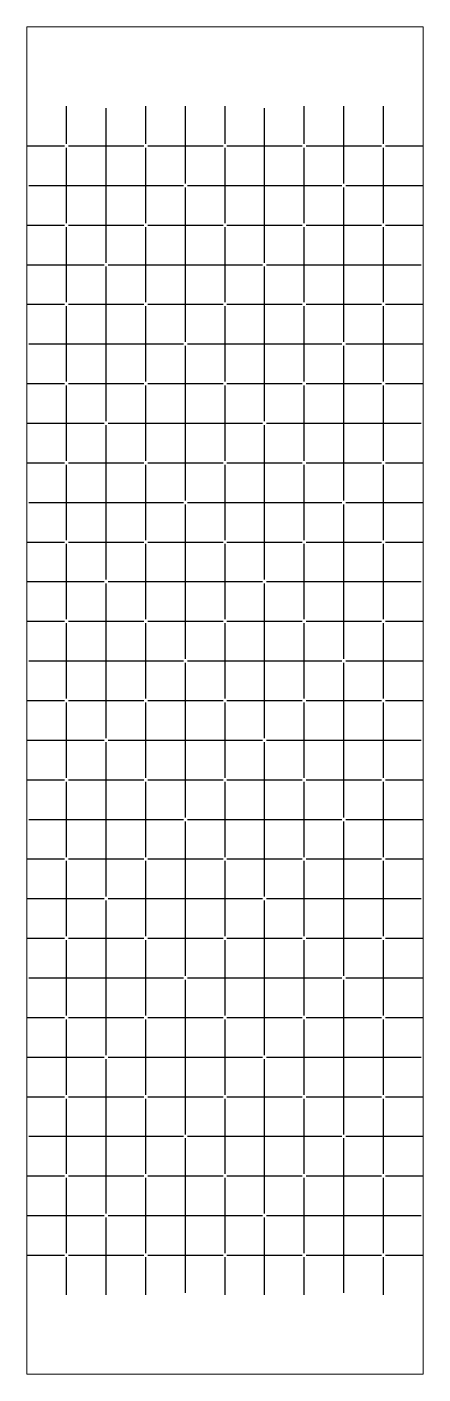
# Model space of a CAD drawing. Header units: metres. Extents: x 0 to 100, y -20 to 320.
import ezdxf

# ---------------------------------------------------------------- set-up
doc = ezdxf.new("R2010")
doc.units = ezdxf.units.M

msp = doc.modelspace()

# ---------------------------------------------------------------- linework, layer by layer
at = {"lineweight": 0}
for p, q in [((0, -20), (0, 320)), ((0, 320), (100, 320)), ((100, -20), (100, 320)), ((0, -20), (100, -20))]:
    msp.add_line(p, q, dxfattribs=at)
for p, q in [((10, 290.5), (10, 300)), ((20, 260.5), (20, 299.5)), ((30, 290.5), (30, 300)), ((40, 280.5), (40, 300)), ((50, 290.5), (50, 300)), ((60, 260.5), (60, 299.5)), ((70, 290.5), (70, 300)), ((80, 280.5), (80, 300)), ((90, 290.5), (90, 300)), ((0, 290), (9.5, 290)), ((10, 270.5), (10, 289.5)), ((10.5, 290), (29.5, 290)), ((30, 270.5), (30, 289.5)), ((30.5, 290), (49.5, 290)), ((50, 270.5), (50, 289.5)), ((50.5, 290), (69.5, 290)), ((70, 270.5), (70, 289.5)), ((70.5, 290), (89.5, 290)), ((90, 270.5), (90, 289.5)), ((90.5, 290), (100, 290)), ((0.5, 280), (39.5, 280)), ((40, 240.5), (40, 279.5)), ((40.5, 280), (79.5, 280)), ((80, 240.5), (80, 279.5)), ((80.5, 280), (100, 280)), ((0, 270), (9.5, 270)), ((10, 250.5), (10, 269.5)), ((10.5, 270), (29.5, 270)), ((30, 250.5), (30, 269.5)), ((30.5, 270), (49.5, 270)), ((50, 250.5), (50, 269.5)), ((50.5, 270), (69.5, 270)), ((70, 250.5), (70, 269.5)), ((70.5, 270), (89.5, 270)), ((90, 250.5), (90, 269.5)), ((90.5, 270), (100, 270)), ((0, 260), (19.5, 260)), ((20, 220.5), (20, 259.5)), ((20.5, 260), (59.5, 260)), ((60, 220.5), (60, 259.5)), ((60.5, 260), (99.5, 260)), ((0, 250), (9.5, 250)), ((10, 230.5), (10, 249.5)), ((10.5, 250), (29.5, 250)), ((30, 230.5), (30, 249.5)), ((30.5, 250), (49.5, 250)), ((50, 230.5), (50, 249.5)), ((50.5, 250), (69.5, 250)), ((70, 230.5), (70, 249.5)), ((70.5, 250), (89.5, 250)), ((90, 230.5), (90, 249.5)), ((90.5, 250), (100, 250)), ((0.5, 240), (39.5, 240)), ((40, 200.5), (40, 239.5)), ((40.5, 240), (79.5, 240)), ((80, 200.5), (80, 239.5)), ((80.5, 240), (100, 240)), ((0, 230), (9.5, 230)), ((10, 210.5), (10, 229.5)), ((10.5, 230), (29.5, 230)), ((30, 210.5), (30, 229.5)), ((30.5, 230), (49.5, 230)), ((50, 210.5), (50, 229.5)), ((50.5, 230), (69.5, 230)), ((70, 210.5), (70, 229.5)), ((70.5, 230), (89.5, 230)), ((90, 210.5), (90, 229.5)), ((90.5, 230), (100, 230)), ((0, 220), (19.5, 220)), ((20, 180.5), (20, 219.5)), ((20.5, 220), (59.5, 220)), ((60, 180.5), (60, 219.5)), ((60.5, 220), (99.5, 220)), ((0, 210), (9.5, 210)), ((10, 190.5), (10, 209.5)), ((10.5, 210), (29.5, 210)), ((30, 190.5), (30, 209.5)), ((30.5, 210), (49.5, 210)), ((50, 190.5), (50, 209.5)), ((50.5, 210), (69.5, 210)), ((70, 190.5), (70, 209.5)), ((70.5, 210), (89.5, 210)), ((90, 190.5), (90, 209.5)), ((90.5, 210), (100, 210)), ((0.5, 200), (39.5, 200)), ((40, 160.5), (40, 199.5)), ((40.5, 200), (79.5, 200)), ((80, 160.5), (80, 199.5)), ((80.5, 200), (100, 200)), ((0, 190), (9.5, 190)), ((10, 170.5), (10, 189.5)), ((10.5, 190), (29.5, 190)), ((30, 170.5), (30, 189.5)), ((30.5, 190), (49.5, 190)), ((50, 170.5), (50, 189.5)), ((50.5, 190), (69.5, 190)), ((70, 170.5), (70, 189.5)), ((70.5, 190), (89.5, 190)), ((90, 170.5), (90, 189.5)), ((90.5, 190), (100, 190)), ((0, 180), (19.5, 180)), ((20, 140.5), (20, 179.5)), ((20.5, 180), (59.5, 180)), ((60, 140.5), (60, 179.5)), ((60.5, 180), (99.5, 180)), ((0, 170), (9.5, 170)), ((10.5, 170), (29.5, 170)), ((30.5, 170), (49.5, 170)), ((50.5, 170), (69.5, 170)), ((70.5, 170), (89.5, 170)), ((90.5, 170), (100, 170)), ((10, 150.5), (10, 169.5)), ((30, 150.5), (30, 169.5)), ((50, 150.5), (50, 169.5)), ((70, 150.5), (70, 169.5)), ((90, 150.5), (90, 169.5)), ((0.5, 160), (39.5, 160)), ((40.5, 160), (79.5, 160)), ((80.5, 160), (100, 160)), ((40, 120.5), (40, 159.5)), ((80, 120.5), (80, 159.5)), ((0, 150), (9.5, 150)), ((10.5, 150), (29.5, 150)), ((30.5, 150), (49.5, 150)), ((50.5, 150), (69.5, 150)), ((70.5, 150), (89.5, 150)), ((90.5, 150), (100, 150)), ((10, 130.5), (10, 149.5)), ((30, 130.5), (30, 149.5)), ((50, 130.5), (50, 149.5)), ((70, 130.5), (70, 149.5)), ((90, 130.5), (90, 149.5)), ((0, 140), (19.5, 140)), ((20, 100.5), (20, 139.5)), ((20.5, 140), (59.5, 140)), ((60, 100.5), (60, 139.5)), ((60.5, 140), (99.5, 140)), ((0, 130), (9.5, 130)), ((10, 110.5), (10, 129.5)), ((10.5, 130), (29.5, 130)), ((30, 110.5), (30, 129.5)), ((30.5, 130), (49.5, 130)), ((50, 110.5), (50, 129.5)), ((50.5, 130), (69.5, 130)), ((70, 110.5), (70, 129.5)), ((70.5, 130), (89.5, 130)), ((90, 110.5), (90, 129.5)), ((90.5, 130), (100, 130)), ((0.5, 120), (39.5, 120)), ((40, 80.5), (40, 119.5)), ((40.5, 120), (79.5, 120)), ((80, 80.5), (80, 119.5)), ((80.5, 120), (100, 120)), ((0, 110), (9.5, 110)), ((10, 90.5), (10, 109.5)), ((10.5, 110), (29.5, 110)), ((30, 90.5), (30, 109.5)), ((30.5, 110), (49.5, 110)), ((50, 90.5), (50, 109.5)), ((50.5, 110), (69.5, 110)), ((70, 90.5), (70, 109.5)), ((70.5, 110), (89.5, 110)), ((90, 90.5), (90, 109.5)), ((90.5, 110), (100, 110)), ((0, 100), (19.5, 100)), ((20, 60.5), (20, 99.5)), ((20.5, 100), (59.5, 100)), ((60, 60.5), (60, 99.5)), ((60.5, 100), (99.5, 100)), ((0, 90), (9.5, 90)), ((10, 70.5), (10, 89.5)), ((10.5, 90), (29.5, 90)), ((30, 70.5), (30, 89.5)), ((30.5, 90), (49.5, 90)), ((50, 70.5), (50, 89.5)), ((50.5, 90), (69.5, 90)), ((70, 70.5), (70, 89.5)), ((70.5, 90), (89.5, 90)), ((90, 70.5), (90, 89.5)), ((90.5, 90), (100, 90)), ((0.5, 80), (39.5, 80)), ((40, 40.5), (40, 79.5)), ((40.5, 80), (79.5, 80)), ((80, 40.5), (80, 79.5)), ((80.5, 80), (100, 80)), ((0, 70), (9.5, 70)), ((10, 50.5), (10, 69.5)), ((10.5, 70), (29.5, 70)), ((30, 50.5), (30, 69.5)), ((30.5, 70), (49.5, 70)), ((50, 50.5), (50, 69.5)), ((50.5, 70), (69.5, 70)), ((70, 50.5), (70, 69.5)), ((70.5, 70), (89.5, 70)), ((90, 50.5), (90, 69.5)), ((90.5, 70), (100, 70)), ((0, 60), (19.5, 60)), ((20, 20.5), (20, 59.5)), ((20.5, 60), (59.5, 60)), ((60, 20.5), (60, 59.5)), ((60.5, 60), (99.5, 60)), ((0, 50), (9.5, 50)), ((10, 30.5), (10, 49.5)), ((10.5, 50), (29.5, 50)), ((30, 30.5), (30, 49.5)), ((30.5, 50), (49.5, 50)), ((50, 30.5), (50, 49.5)), ((50.5, 50), (69.5, 50)), ((70, 30.5), (70, 49.5)), ((70.5, 50), (89.5, 50)), ((90, 30.5), (90, 49.5)), ((90.5, 50), (100, 50)), ((0.5, 40), (39.5, 40)), ((40, 0.5), (40, 39.5)), ((40.5, 40), (79.5, 40)), ((80, 0.5), (80, 39.5)), ((80.5, 40), (100, 40)), ((0, 30), (9.5, 30)), ((10, 10.5), (10, 29.5)), ((10.5, 30), (29.5, 30)), ((30, 10.5), (30, 29.5)), ((30.5, 30), (49.5, 30)), ((50, 10.5), (50, 29.5)), ((50.5, 30), (69.5, 30)), ((70, 10.5), (70, 29.5)), ((70.5, 30), (89.5, 30)), ((90, 10.5), (90, 29.5)), ((90.5, 30), (100, 30)), ((0, 20), (19.5, 20)), ((20, 0), (20, 19.5)), ((20.5, 20), (59.5, 20)), ((60, 0), (60, 19.5)), ((60.5, 20), (99.5, 20)), ((0, 10), (9.5, 10)), ((10, 0), (10, 9.5)), ((10.5, 10), (29.5, 10)), ((30, 0), (30, 9.5)), ((30.5, 10), (49.5, 10)), ((50, 0), (50, 9.5)), ((50.5, 10), (69.5, 10)), ((70, 0), (70, 9.5)), ((70.5, 10), (89.5, 10)), ((90, 0), (90, 9.5)), ((90.5, 10), (100, 10))]:
    msp.add_line(p, q)

doc.saveas('drawing.dxf')
